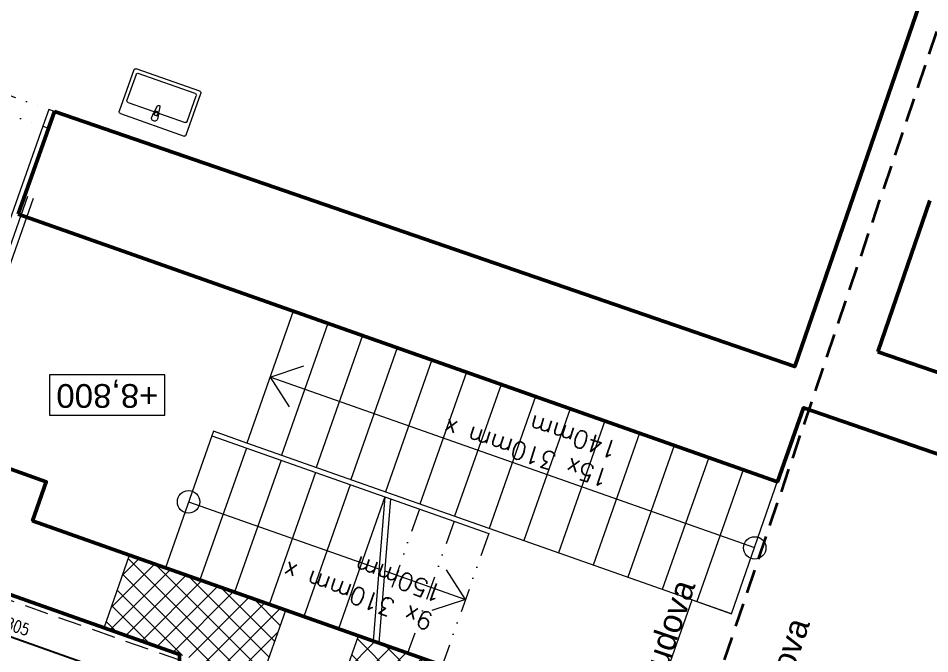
# Model space of a CAD drawing. Header units: millimetres. Extents: x 89194 to 559352, y -753138 to -204019.
# Drawn here: x 343187 to 350887, y -557510 to -552145 of the extents above; entities that cross this region are included whole.
import ezdxf

# ---------------------------------------------------------------- set-up
doc = ezdxf.new("R2010")
doc.units = ezdxf.units.MM
doc.header["$LTSCALE"] = 400
doc.header["$PDMODE"] = 3
for name, pattern in [('DASHED', [0.75, 0.5, -0.25]), ('DIVIDE', [1.25, 0.5, -0.25, 0, -0.25, 0, -0.25]), ('ČÁRKOVANÁ', [0.75, 0.5, -0.25])]:
    doc.linetypes.add(name, pattern=pattern)
for name, color, linetype, lineweight in [('RG_dveře', 3, 'Continuous', 9), ('RG_koty', 7, 'Continuous', 9), ('RG_okna', 3, 'Continuous', 9), ('RG_popisy', 11, 'Continuous', 9), ('RG_rozhraní mater', 51, 'Continuous', 9), ('RG_schodiště', 94, 'Continuous', 9), ('RG_zařízováky', 4, 'Continuous', 9), ('RG_zdivo nové', 1, 'Continuous', 50), ('RG_zdivo stávající', 30, 'Continuous', 50), ('RG_čerch 2', 6, 'DIVIDE', 9), ('RG_čárkovaně', 40, 'DASHED', 9), ('RG_šrafy', 253, 'Continuous', 9)]:
    doc.layers.add(name, color=color, linetype=linetype, lineweight=lineweight)
doc.styles.add('Arial 100', font='Arial.ttf', dxfattribs={"height": 100})
doc.styles.add('Arial 250', font='Arial Bold.ttf', dxfattribs={"height": 250})
doc.styles.add('Koty', font='romans.shx', dxfattribs={"width": 0.8})
doc.styles.get("Standard").update_dxf_attribs({"font": 'romans.shx', "height": 100})
doc.dimstyles.new('RG_50_vnitřní', dxfattribs={"dimscale": 50, "dimtxt": 2, "dimasz": 1.6, "dimexe": 1.15, "dimexo": 0, "dimgap": 1, "dimtad": 1, "dimdec": 0, "dimrnd": 5, "dimzin": 0, "dimdsep": 46, "dimtxsty": 'Koty', "dimblk1": 'OBLIQUE', "dimblk2": 'OBLIQUE', "dimsah": 1, "dimcen": 0.09, "dimclrd": 256, "dimclre": 256, "dimclrt": 2, "dimazin": 0, "dimtfac": 1, "dimtdec": 0, "dimtmove": 2, "dimatfit": 3, "dimfxl": 1.15, "dimfxlon": 1, "dimtolj": 1, "dimtzin": 0, "dimarcsym": 0})

# ---------------------------------------------------------------- blocks, each defined once
blk = doc.blocks.new('*U30')
blk.add_line((-350, -292.6), (-350, -1292.6))
for points in [[(-400, -142.6), (-350, -142.6), (-350, -292.6), (-400, -292.6)], [(700, -142.6), (650, -142.6), (650, -292.6), (700, -292.6)]]:
    blk.add_lwpolyline(points)
blk.add_arc((-350, -292.6), 1000, 270, 0)
at = {"layer": 'RG_zdivo stávající'}
for p, q in [((-400, -142.6), (-400, -292.6)), ((700, -142.6), (700, -292.6))]:
    blk.add_line(p, q, dxfattribs=at)
at = {"layer": 'RG_čerch 2'}
for p, q in [((650, -142.6), (-350, -142.6)), ((650, -292.6), (-350, -292.6))]:
    blk.add_line(p, q, dxfattribs=at)
blk = doc.blocks.new('umyv_16')
at = {"layer": 'RG_zařízováky', "linetype": 'Continuous', "lineweight": 20}
for p, q in [((304016.8, -112257.4), (303646.8, -112257.4)), ((303631.8, -112272.4), (303631.8, -112842.4)), ((303741.8, -112302.4), (303741.8, -112812.4)), ((303986.8, -112287.4), (303756.8, -112287.4)), ((304001.8, -112812.4), (304001.8, -112302.4)), ((304031.8, -112842.4), (304031.8, -112272.4)), ((303691.8, -112532.4), (303733.7, -112536.4)), ((303733.7, -112578.4), (303691.8, -112582.4)), ((303731.6, -112543.8), (303716.7, -112543.8)), ((303716.7, -112543.8), (303716.7, -112571)), ((303716.7, -112571), (303731.6, -112571)), ((303743.2, -112539.6), (303796.2, -112546.3)), ((303796.2, -112568.5), (303743.2, -112575.1)), ((303646.8, -112857.4), (304016.8, -112857.4)), ((303756.8, -112827.4), (303986.8, -112827.4))]:
    blk.add_line(p, q, dxfattribs=at)
at = {"layer": 'RG_zařízováky', "linetype": 'Continuous', "lineweight": 20, "extrusion": (0, 0, -1)}
for centre, major_axis, start_param, end_param in [((303646.8, -112272.4), (10.6, 10.6), 3.926991, 5.497787), ((304016.8, -112272.4), (-10.6, 10.6), 0.785398, 2.356194), ((303756.8, -112302.4), (10.6, 10.6), 3.926991, 5.497787), ((303986.8, -112302.4), (-10.6, 10.6), 0.785398, 2.356194), ((303691.8, -112557.4), (17.7, 17.7), 2.356194, 5.497787), ((303731.6, -112557.4), (-9.62, 9.62), 0.785398, 3.926991), ((303731.8, -112557.4), (-14.9, 14.9), 0.875625, 1.35736), ((303731.8, -112557.4), (-14.9, 14.9), 3.355029, 3.836764), ((303731.8, -112557.4), (-14.9, 14.9), 1.35736, 3.355029), ((303794.8, -112557.4), (-7.91, 7.91), 0.909996, 3.802393), ((303646.8, -112842.4), (-10.6, 10.6), 3.926991, 5.497787), ((303756.8, -112812.4), (-10.6, 10.6), 3.926991, 5.497787), ((303986.8, -112812.4), (10.6, 10.6), 0.785398, 2.356194), ((304016.8, -112842.4), (10.6, 10.6), 0.785398, 2.356194)]:
    blk.add_ellipse(centre, major_axis=major_axis, ratio=1, start_param=start_param, end_param=end_param, dxfattribs=at)
blk = doc.blocks.new('rozdelovnik')
at = {"layer": 'RG_popisy', "linetype": 'ČÁRKOVANÁ', "lineweight": 35}
blk.add_line((348350.4, -333539.4), (352776.9, -320455.4), dxfattribs=at)
at = {"layer": 'RG_popisy', "char_height": 200, "attachment_point": 1, "rotation": 71.30854, "style": 'Arial 250'}
for s, insert in [('\\pi-250;{\\fArial|b0|i0|c238|p34;Stará budova}', (347850.4, -333042.5)), ('\\pi-250;{\\fArial|b0|i0|c238|p34;Nová budova}', (348822.3, -333350.5))]:
    blk.add_mtext(s, dxfattribs=dict(at, insert=insert))
blk = doc.blocks.new('_Oblique')
at = {"color": 0, "linetype": 'ByBlock', "lineweight": -2}
blk.add_line((-0.5, -0.5), (0.5, 0.5), dxfattribs=at)
blk = doc.blocks.new('*D447')
at = {"layer": 'Defpoints', "color": 0, "transparency": 16777216}
for p in [(341903.3, -556582.3), (344548.3, -557514.9), (344437.5, -557829.4)]:
    blk.add_point(p, dxfattribs=at)
at = {"layer": 'RG_koty', "lineweight": -2, "transparency": 16777216}
for p, q in [((341811.5, -556843.1), (341773.2, -556951.6)), ((341792.4, -556897.3), (344437.5, -557829.4)), ((344456.6, -557775.1), (344418.4, -557883.6))]:
    blk.add_line(p, q, dxfattribs=at)
at = {"layer": 'RG_koty', "lineweight": -2, "transparency": 16777216, "xscale": 80, "yscale": 80, "zscale": 80}
for p, rotation in [((341792.4, -556897.3), 160.5898273150798), ((344437.5, -557829.4), 340.5898273150798)]:
    blk.add_blockref('_Oblique', p, dxfattribs=dict(at, rotation=rotation))
at = {"layer": 'RG_koty', "color": 2, "transparency": 16777216, "insert": (343148.2, -557269), "char_height": 100, "attachment_point": 5, "rotation": 340.58983, "style": 'Koty'}
blk.add_mtext('\\A1;2805', dxfattribs=at)

msp = doc.modelspace()

# ---------------------------------------------------------------- hatches: boundary and pattern name
at = {"layer": 'RG_šrafy'}
h = msp.add_hatch(dxfattribs=at)
h.set_pattern_fill('ANSI37', color=256, scale=40)
h.set_pattern_definition([(45, (-38756.65, -88521.15), (-89.80256, 89.80256), []), (135, (-38756.65, -88521.15), (-89.80256, -89.80256), [])])
h.paths.add_polyline_path([(352776.7, -559723.7), (352560.8, -560335.8), (352738.3, -560398.3), (352738.3, -560396.7), (354230.3, -560923.8), (354445.9, -560311.5)])
h.paths.add_polyline_path([(338061.1, -404661.8), (338099.3, -404553.4), (337599.9, -404377.5), (337384.1, -404990.7), (337775, -405128.3), (337883.5, -405166.5)])
h.paths.add_polyline_path([(340797.9, -405503.5), (340582, -406116.6), (341902.5, -406581.6), (342118.4, -405968.5)])
h.paths.add_polyline_path([(345448, -407140.8), (344127.5, -406675.8), (344098.1, -406759.1), (343911.6, -407288.9), (344548.3, -407514.9), (344848.3, -407620.5), (345232.1, -407753.9)])
h.paths.add_polyline_path([(346042.2, -407350), (347362.8, -407814.9), (347146.9, -408428), (345825.3, -407963.8)])
h.paths.add_polyline_path([(354417, -410298.6), (352747.9, -409711), (352532, -410324), (352738.3, -410396.7), (354201.5, -410911.9)])
h.paths.add_polyline_path([(334948.3, -479098.2), (334238.5, -479099.2), (334238.5, -479749.5), (334948.3, -479748.2)])
h.paths.add_polyline_path([(338921.8, -479844.1), (337601.3, -479379.1), (337384.1, -479995.6), (337775, -480129.4), (337774.9, -480129.4), (337882.3, -480167.3), (338705.8, -480457.2)])
h.paths.add_polyline_path([(345448.8, -482142.9), (344128.3, -481677.8), (343912.1, -482291.6), (344548.3, -482515.8), (344848.3, -482621.5), (345235.5, -482756.9)])
h.paths.add_polyline_path([(346061.9, -482358.8), (345846, -482971.9), (347166.5, -483436.9), (347382.4, -482823.9)])
h.paths.add_polyline_path([(350038, -483759.1), (349822, -484372.2), (351491.5, -484960.2), (351707.5, -484347.1)])
h.paths.add_polyline_path([(352776.7, -484723.7), (352561.3, -485335.4), (352738.3, -485397.7), (354230.3, -485924.7), (354446.2, -485311.7)])
h.paths.add_polyline_path([(334948.3, -554097.2), (334238.5, -554098.2), (334238.5, -554748.5), (334948.3, -554747.2)])
h.paths.add_polyline_path([(337601.3, -554378.1), (337385.3, -554991.1), (337385.3, -554991.2), (337775, -555128.4), (337883.3, -555166.6), (338705.8, -555456.2), (338921.8, -554843.1)])
h.paths.add_polyline_path([(345448.8, -557141.9), (344128.3, -556676.8), (343912.1, -557290.8), (344548.3, -557514.9), (344848.3, -557620.5), (345231.9, -557754.6)])
h.paths.add_polyline_path([(346061.9, -557357.8), (345846, -557970.9), (347166.5, -558436), (347382.4, -557822.9)])
h.paths.add_polyline_path([(350038, -558758.1), (349822, -559371.2), (351491.5, -559959.2), (351707.1, -559347), (351616.6, -559315.1)])
h.paths.add_polyline_path([(353364.6, -413013.3), (353364.6, -412587.3), (352952.5, -412587.3), (352952.5, -413013.3)])
at = {"layer": 'RG_šrafy', "ltscale": 0.0007}
h = msp.add_hatch(dxfattribs=at)
h.set_pattern_fill('ZIGZAG', color=256, scale=20)
h.set_pattern_definition([(0, (-38756.65, -88521.147), (63.5, 63.5), [63.5, -63.5]), (90, (-38693.15, -88521.147), (-63.5, 63.5), [63.5, -63.5])])
h.paths.add_polyline_path([(344848.3, -557668.2), (344548.3, -557562.6), (344548.3, -557788.9), (344848.3, -557788.9)])
h.paths.add_polyline_path([(344806.5, -557768.9, 0.391021), (344821.4, -557755.1), (344826.6, -557690.8, -0.391021), (344834, -557683.9), (344838.3, -557683.9), (344838.3, -557778.9), (344558.3, -557778.9), (344558.3, -557683.9), (344562.6, -557683.9, -0.391021), (344570.1, -557690.8), (344575.2, -557755.1, 0.391021), (344590.2, -557768.9)], flags=16)
h.paths.add_polyline_path([(336998.7, -555118.6), (336998.2, -554902.5), (336698.3, -554796.9), (336698.3, -554908.8), (336698.3, -557488.8), (336698.3, -557678.8), (336698.3, -557788.9), (336998.3, -557788.9), (336998.8, -557679.2), (336998.4, -557333.2)])
edge = h.paths.add_edge_path()
edge.add_line((336998.3, -559038.9), (336998.3, -558838.9))
edge.add_line((336998.3, -558838.9), (336998.3, -558788.9))
edge.add_line((336998.3, -558788.9), (336698.3, -558788.9))
edge.add_line((336698.3, -558788.9), (336698.3, -559643.6))
edge.add_ellipse((336683.3, -559644.2), major_axis=(-10.6, 10.6), ratio=1, start_angle=225, end_angle=227.18412, ccw=False)
edge.add_line((336698.3, -559644), (336698.3, -560214.2))
edge.add_line((336698.3, -560214.2), (336698.3, -565149.2))
edge.add_line((336698.3, -565149.2), (336998.3, -565149.2))
edge.add_line((336998.3, -565149.2), (336998.3, -559038.9))
h.paths.add_polyline_path([(344548.3, -558788.9), (344848.3, -558788.9), (344848.3, -565149.2), (344548.3, -565149.2)])

# ---------------------------------------------------------------- linework, layer by layer
at = {"layer": 'RG_koty'}
msp.add_lwpolyline([(344426, -555154.1), (343450.5, -555154.1), (343450.5, -555497), (344426, -555497)], close=True, dxfattribs=at)
at = {"layer": 'RG_okna'}
for points in [[(343265.4, -553649.2), (342411.7, -556073.2)], [(343312.5, -553665.8), (342458.8, -556089.8)], [(345511, -554618.1), (345119.1, -555731.1)], [(345803.4, -554721.1), (345411.5, -555834.1)], [(346095.8, -554824), (345703.9, -555937)], [(346388.2, -554927), (345996.2, -556040)], [(346680.6, -555030), (346288.6, -556143)], [(346973, -555133), (346581, -556246)], [(347265.4, -555236), (346873.4, -556348.9)], [(347557.8, -555338.9), (347165.8, -556451.9)], [(347850.2, -555441.9), (347458.2, -556554.9)], [(348142.6, -555544.9), (347750.6, -556657.9)], [(349212.6, -557172.8), (345119.1, -555731.1), (344836.1, -555631.4), (344822.1, -555671.1), (347161.3, -556494.9)], [(348435, -555647.9), (348043, -556760.9)], [(344822.1, -555671.1), (344430.1, -556784.1)], [(345114.5, -555774.1), (344722.5, -556887.1)], [(348727.4, -555750.9), (348335.4, -556863.8)], [(345406.9, -555877.1), (345014.9, -556990.1)], [(349019.8, -555853.8), (348627.8, -556966.8)], [(348474.7, -558208.6), (348880.7, -557055.9), (349212.6, -557172.8), (349654.3, -555899.3)], [(349312.2, -555956.8), (348920.2, -557069.8)], [(345699.3, -555980), (345307.3, -557093)], [(345991.7, -556083), (345599.7, -557196)], [(346284.1, -556186), (345892.1, -557299)], [(346284.1, -556186), (346184.5, -557402)], [(344626.1, -556227.6), (346234.3, -556794)], [(346332.9, -556203.2), (346233.3, -557419.1)], [(346283.1, -556811.2), (346965.3, -557051.4)]]:
    msp.add_lwpolyline(points, dxfattribs=at)
at = {"layer": 'RG_rozhraní mater'}
for points in [[(343912.4, -557289.9), (344128.3, -556676.8)], [(345231.9, -557754.6), (345448.8, -557141.9)], [(345846, -557970.9), (346061.9, -557357.8)]]:
    msp.add_lwpolyline(points, dxfattribs=at)
at = {"layer": 'RG_schodiště'}
for p, q in [((345315.1, -555174.6), (345598.4, -555080)), ((345315.1, -555174.6), (345476.6, -555425.9)), ((346965.3, -557051.4), (346803.7, -556800.2)), ((346965.3, -557051.4), (346681.9, -557146))]:
    msp.add_line(p, q, dxfattribs=at)
msp.add_lwpolyline([(349408.6, -556616.3), (345315.1, -555174.6)], dxfattribs=at)
for centre in [(344626.1, -556227.6), (349408.6, -556616.3)]:
    msp.add_circle(centre, 94.7, dxfattribs=at)
at = {"layer": 'RG_zdivo nové'}
for points in [[(344128.3, -556676.8), (345448.8, -557141.9)], [(345231.9, -557754.6), (344848.3, -557620.5), (344848.3, -557788.9), (344548.3, -557788.9), (344548.3, -557514.9), (343912.1, -557290.8)], [(346061.9, -557357.8), (347382.4, -557822.9)]]:
    msp.add_lwpolyline(points, dxfattribs=at)
at = {"layer": 'RG_zdivo stávající'}
for p, q in [((350887.4, -553685.2), (350447.9, -554961.7)), ((350447.9, -554961.7), (352376.8, -555625.8)), ((344128.3, -556676.8), (343307.7, -556387.8)), ((346061.9, -557357.8), (345448.8, -557141.9))]:
    msp.add_line(p, q, dxfattribs=at)
for points in [[(343492.7, -552931.9), (349747, -555085.4), (351734.4, -549313.6), (350670.1, -548905.1)], [(343492.7, -552931.9), (343187.1, -553799.6)], [(352165.1, -556240.4), (349820.9, -555433.2), (349600.7, -556058.4), (343187.1, -553799.6)], [(343307.7, -556387.8), (343307.7, -556387.8), (343424, -556057.7), (343093.9, -555941.4), (342977.6, -556271.6)], [(344128.3, -556676.8), (343307.7, -556387.8)], [(343912.4, -557289.9), (341903.3, -556582.3)], [(346061.9, -557357.8), (345448.8, -557141.9)]]:
    msp.add_lwpolyline(points, dxfattribs=at)
at = {"layer": 'RG_čerch 2'}
for points in [[(346576.5, -556289), (346246.7, -557225.4)], [(346868.9, -556392), (346476.9, -557505)], [(347161.3, -556494.9), (346769.3, -557607.9)]]:
    msp.add_lwpolyline(points, dxfattribs=at)
at = {"layer": 'RG_čárkovaně'}
msp.add_lwpolyline([(337868.4, -555209.1), (344548.3, -557562.6)], dxfattribs=at)

# ---------------------------------------------------------------- block references
at = {"layer": 'RG_dveře', "ltscale": 0.1, "xscale": -1, "rotation": 340.5983139911284}
msp.add_blockref('*U30', (343162.8, -552664.5), dxfattribs=at)
at = {"layer": 'RG_popisy'}
msp.add_blockref('rozdelovnik', (417.9, -225159.9), dxfattribs=at)
at = {"layer": 'RG_zařízováky', "rotation": 70.59831303359327}
msp.add_blockref('umyv_16', (137290.2, -802043.9), dxfattribs=at)

# ---------------------------------------------------------------- texts
at = {"layer": 'RG_koty', "insert": (343939.7, -555315), "char_height": 200, "width": 12.645, "attachment_point": 5, "rotation": 180, "style": 'Arial 100'}
msp.add_mtext('+8,800', dxfattribs=at)
at = {"layer": 'RG_schodiště', "ltscale": 0.1, "char_height": 150, "attachment_point": 1}
for s, insert, rotation in [('15x 310mm x 140mm', (348146, -556108.7), 162.20767), ('9x 310mm x 150mm', (346652, -557318.1), 160.20769)]:
    msp.add_mtext_dynamic_manual_height_columns(s, width=2049.974, gutter_width=500, heights=[0], dxfattribs=dict(at, insert=insert, rotation=rotation))

# ---------------------------------------------------------------- dimensions: what is measured, and where the dimension line sits
at = {"layer": 'RG_koty'}
dim = msp.add_linear_dim(base=(344437.5, -557829.4), p1=(341903.3, -556582.3), p2=(344548.3, -557514.9), angle=160.58983, dimstyle='RG_50_vnitřní', dxfattribs=at)
dim.commit()
dim.dimension.update_dxf_attribs({"geometry": '*D447', "text_midpoint": (343148.2, -557269)})

doc.saveas('drawing.dxf')
